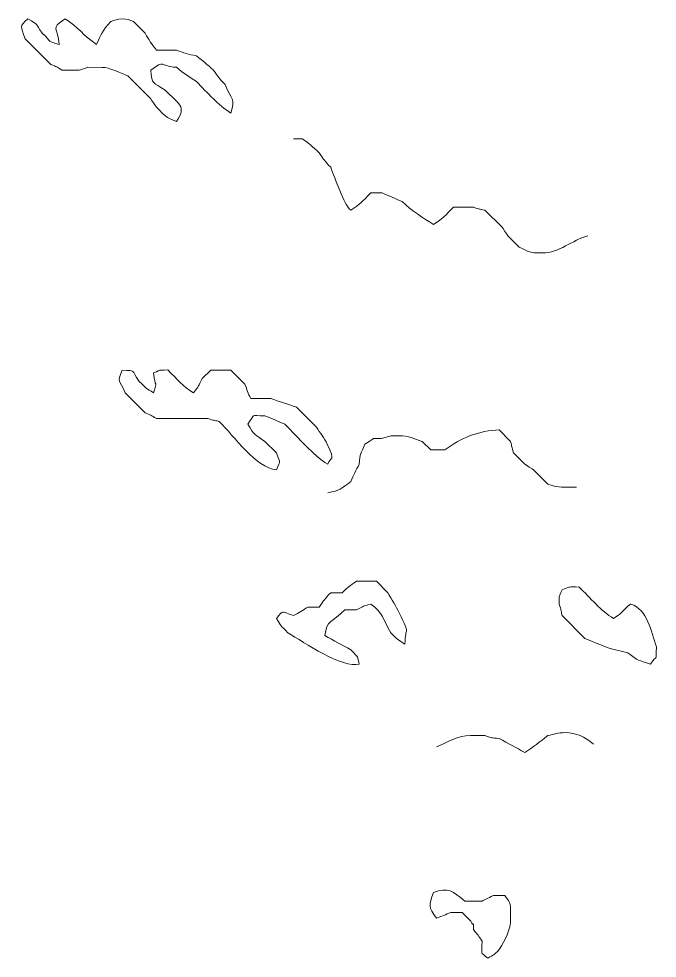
# Model space of a CAD drawing. Header units: millimetres. Extents: x -1760 to -1105, y 422 to 906.
# Drawn here: x -1405.88 to -1374.59, y 503.51 to 549.58 of the extents above; entities that cross this region are included whole.
import ezdxf

# ---------------------------------------------------------------- set-up
doc = ezdxf.new("R2010")
doc.units = ezdxf.units.MM
doc.header["$MEASUREMENT"] = 0
doc.layers.add('layer 1', color=7, linetype='Continuous')

msp = doc.modelspace()

# ---------------------------------------------------------------- linework, layer by layer
at = {"layer": 'layer 1', "color": 225, "lineweight": 0}
for points, knots in [([(-1404.7322, 548.8763), (-1405.0754, 549.3845), (-1404.8973, 549.2416), (-1405.4321, 549.5763), (-1405.4321, 549.5763), (-1405.8778, 549.1935), (-1405.7791, 549.2342), (-1405.5723, 548.5961), (-1405.5723, 548.5961), (-1405.5723, 548.5961), (-1404.312, 547.336), (-1404.312, 547.336), (-1404.312, 547.336), (-1404.0087, 547.2268), (-1404.0168, 547.2121), (-1403.752, 547.0562), (-1403.752, 547.0562), (-1403.752, 547.0562), (-1402.9121, 547.056), (-1402.9121, 547.056), (-1402.9121, 547.056), (-1402.9038, 547.0594), (-1402.5154, 547.1874), (-1402.4919, 547.1961), (-1402.4919, 547.1961), (-1402.4919, 547.1961), (-1401.792, 547.1959), (-1401.792, 547.1959), (-1401.792, 547.1959), (-1401.4442, 547.1961), (-1400.8575, 546.9066), (-1400.5319, 546.7759), (-1400.5319, 546.7759), (-1400.5319, 546.7759), (-1399.4118, 545.6559), (-1399.4118, 545.6559), (-1399.4118, 545.6559), (-1399.4035, 545.6393), (-1399.1469, 545.2597), (-1399.1317, 545.2359), (-1399.1317, 545.2359), (-1398.6193, 544.7346), (-1398.7611, 544.7935), (-1398.1517, 544.536), (-1398.1517, 544.536), (-1397.6317, 545.2886), (-1398.0312, 545.3957), (-1398.7116, 546.0762), (-1398.7116, 546.0762), (-1399.3206, 546.4875), (-1399.3395, 546.3247), (-1399.4116, 547.0562), (-1399.4116, 547.0562), (-1398.6687, 547.5855), (-1399.0485, 547.2652), (-1398.1515, 547.1961), (-1398.1515, 547.1961), (-1397.7977, 546.9091), (-1397.5373, 546.7352), (-1397.1715, 546.4963), (-1397.1715, 546.4963), (-1396.6395, 545.9645), (-1396.0931, 545.3244), (-1395.4912, 544.9561), (-1395.4912, 544.9561), (-1395.2286, 545.6733), (-1395.4747, 545.6178), (-1395.7713, 546.3563), (-1395.7713, 546.3563), (-1396.0742, 546.6853), (-1396.1015, 546.7167), (-1396.3312, 547.0562), (-1396.3312, 547.0562), (-1396.6572, 547.3571), (-1396.8433, 547.4903), (-1397.1712, 547.7563), (-1397.1712, 547.7563), (-1397.5682, 547.8313), (-1397.7834, 547.9089), (-1398.1513, 548.036), (-1398.1513, 548.036), (-1398.1513, 548.036), (-1399.1312, 548.036), (-1399.1312, 548.036), (-1399.1312, 548.036), (-1399.4164, 548.3978), (-1399.4684, 548.5043), (-1399.691, 548.8762), (-1399.691, 548.8762), (-1399.691, 548.8762), (-1400.2514, 549.436), (-1400.2514, 549.436), (-1400.2514, 549.436), (-1400.4557, 549.5096), (-1400.5707, 549.5763), (-1400.8113, 549.5763), (-1400.8113, 549.5763), (-1401.055, 549.5763), (-1401.1625, 549.5055), (-1401.3711, 549.436), (-1401.3711, 549.436), (-1401.7858, 548.9868), (-1401.8407, 548.8114), (-1402.0712, 548.316), (-1402.0712, 548.316), (-1402.6739, 548.7234), (-1403.0145, 549.2111), (-1403.6113, 549.5763), (-1403.6113, 549.5763), (-1404.3533, 549.0723), (-1403.9586, 549.1926), (-1403.8912, 548.3161), (-1403.8912, 548.3161), (-1404.4897, 548.4879), (-1404.2334, 548.389), (-1404.7311, 548.876), (-1404.7311, 548.876), (-1404.7311, 548.876), (-1404.7322, 548.8763), (-1404.7322, 548.8763)], [0, 0, 0, 0, 0.0322581, 0.0322581, 0.0322581, 0.0322581, 0.0645161, 0.0645161, 0.0645161, 0.0645161, 0.0967742, 0.0967742, 0.0967742, 0.0967742, 0.1290323, 0.1290323, 0.1290323, 0.1290323, 0.1612903, 0.1612903, 0.1612903, 0.1612903, 0.1935484, 0.1935484, 0.1935484, 0.1935484, 0.2258065, 0.2258065, 0.2258065, 0.2258065, 0.2580645, 0.2580645, 0.2580645, 0.2580645, 0.2903226, 0.2903226, 0.2903226, 0.2903226, 0.3225806, 0.3225806, 0.3225806, 0.3225806, 0.3548387, 0.3548387, 0.3548387, 0.3548387, 0.3870968, 0.3870968, 0.3870968, 0.3870968, 0.4193548, 0.4193548, 0.4193548, 0.4193548, 0.4516129, 0.4516129, 0.4516129, 0.4516129, 0.483871, 0.483871, 0.483871, 0.483871, 0.516129, 0.516129, 0.516129, 0.516129, 0.5483871, 0.5483871, 0.5483871, 0.5483871, 0.5806452, 0.5806452, 0.5806452, 0.5806452, 0.6129032, 0.6129032, 0.6129032, 0.6129032, 0.6451613, 0.6451613, 0.6451613, 0.6451613, 0.6774194, 0.6774194, 0.6774194, 0.6774194, 0.7096774, 0.7096774, 0.7096774, 0.7096774, 0.7419355, 0.7419355, 0.7419355, 0.7419355, 0.7741935, 0.7741935, 0.7741935, 0.7741935, 0.8064516, 0.8064516, 0.8064516, 0.8064516, 0.8387097, 0.8387097, 0.8387097, 0.8387097, 0.8709677, 0.8709677, 0.8709677, 0.8709677, 0.9032258, 0.9032258, 0.9032258, 0.9032258, 0.9354839, 0.9354839, 0.9354839, 0.9354839, 1, 1, 1, 1]), ([(-1392.411, 543.696), (-1392.411, 543.696), (-1391.991, 543.6958), (-1391.991, 543.6958), (-1391.991, 543.6958), (-1391.5977, 543.43), (-1391.5192, 543.3561), (-1391.151, 542.9959), (-1391.151, 542.9959), (-1390.923, 542.6546), (-1390.8937, 542.6238), (-1390.5912, 542.2959), (-1390.5912, 542.2959), (-1390.3721, 541.7503), (-1389.9625, 540.4978), (-1389.611, 540.1958), (-1389.611, 540.1958), (-1389.1392, 540.4845), (-1389.0418, 540.6251), (-1388.6308, 541.0359), (-1388.6308, 541.0359), (-1388.6308, 541.0359), (-1388.071, 541.0357), (-1388.071, 541.0357), (-1388.071, 541.0357), (-1387.7288, 540.8985), (-1387.4328, 540.753), (-1387.0908, 540.6159), (-1387.0908, 540.6159), (-1386.6036, 540.1658), (-1386.0914, 539.8148), (-1385.5507, 539.4957), (-1385.5507, 539.4957), (-1385.0791, 539.7843), (-1384.9815, 539.9248), (-1384.5706, 540.3358), (-1384.5706, 540.3358), (-1384.5706, 540.3358), (-1383.5904, 540.3358), (-1383.5904, 540.3358), (-1383.5904, 540.3358), (-1383.2462, 540.212), (-1383.3507, 540.2577), (-1383.0305, 540.1956), (-1383.0305, 540.1956), (-1383.0305, 540.1956), (-1382.1906, 539.3556), (-1382.1906, 539.3556), (-1382.1906, 539.3556), (-1382.1823, 539.3389), (-1381.9258, 538.9595), (-1381.9104, 538.9355), (-1381.9104, 538.9355), (-1381.9104, 538.9355), (-1381.3506, 538.3756), (-1381.3506, 538.3756), (-1381.3506, 538.3756), (-1381.0424, 538.2522), (-1380.8361, 538.0957), (-1380.5105, 538.0955), (-1380.5105, 538.0955), (-1380.5105, 538.0955), (-1380.2305, 538.0955), (-1380.2305, 538.0955), (-1380.2305, 538.0955), (-1379.3472, 538.0955), (-1378.781, 538.7256), (-1377.9904, 538.9355)], [0, 0, 0, 0, 0.0555556, 0.0555556, 0.0555556, 0.0555556, 0.1111111, 0.1111111, 0.1111111, 0.1111111, 0.1666667, 0.1666667, 0.1666667, 0.1666667, 0.2222222, 0.2222222, 0.2222222, 0.2222222, 0.2777778, 0.2777778, 0.2777778, 0.2777778, 0.3333333, 0.3333333, 0.3333333, 0.3333333, 0.3888889, 0.3888889, 0.3888889, 0.3888889, 0.4444444, 0.4444444, 0.4444444, 0.4444444, 0.5, 0.5, 0.5, 0.5, 0.5555556, 0.5555556, 0.5555556, 0.5555556, 0.6111111, 0.6111111, 0.6111111, 0.6111111, 0.6666667, 0.6666667, 0.6666667, 0.6666667, 0.7222222, 0.7222222, 0.7222222, 0.7222222, 0.7777778, 0.7777778, 0.7777778, 0.7777778, 0.8333333, 0.8333333, 0.8333333, 0.8333333, 0.8888889, 0.8888889, 0.8888889, 0.8888889, 1, 1, 1, 1]), ([(-1390.7309, 527.7347), (-1391.4862, 528.1968), (-1392.1715, 529.0354), (-1392.831, 529.6947), (-1392.831, 529.6947), (-1393.173, 529.8318), (-1393.4691, 529.9778), (-1393.8112, 530.1149), (-1393.8112, 530.1149), (-1394.5647, 530.0983), (-1394.2646, 530.2643), (-1394.6511, 529.6949), (-1394.6511, 529.6949), (-1394.3068, 529.1322), (-1394.338, 529.2109), (-1393.8112, 528.8549), (-1393.8112, 528.8549), (-1393.8112, 528.8549), (-1393.2509, 528.2947), (-1393.2509, 528.2947), (-1393.2509, 528.2947), (-1393.0477, 527.667), (-1393.0428, 528.0236), (-1393.2509, 527.4548), (-1393.2509, 527.4548), (-1394.2602, 527.5544), (-1395.3186, 529.1021), (-1396.0515, 529.8351), (-1396.0515, 529.8351), (-1396.352, 529.8979), (-1396.2922, 529.8692), (-1396.6113, 529.9748), (-1396.6113, 529.9748), (-1396.6113, 529.9748), (-1399.1314, 529.975), (-1399.1314, 529.975), (-1399.1314, 529.975), (-1399.4023, 530.1484), (-1399.4023, 530.1364), (-1399.6912, 530.2549), (-1399.6912, 530.2549), (-1399.6912, 530.2549), (-1400.6714, 531.2349), (-1400.6714, 531.2349), (-1400.6714, 531.2349), (-1400.9594, 531.9535), (-1401.063, 531.6683), (-1400.8113, 532.3552), (-1400.8113, 532.3552), (-1400.0987, 532.285), (-1400.4017, 532.4181), (-1399.9713, 531.7953), (-1399.9713, 531.7953), (-1399.6155, 531.4395), (-1399.6579, 531.4715), (-1399.2714, 531.2351), (-1399.2714, 531.2351), (-1399.0596, 531.916), (-1399.2098, 531.4168), (-1399.2714, 532.2153), (-1399.2714, 532.2153), (-1398.8244, 532.3927), (-1399.1377, 532.343), (-1398.5715, 532.3555), (-1398.5715, 532.3555), (-1398.1099, 531.8937), (-1397.8406, 531.559), (-1397.3114, 531.2353), (-1397.3114, 531.2353), (-1397.0179, 531.638), (-1397.0983, 531.5103), (-1396.8914, 531.9352), (-1396.8914, 531.9352), (-1396.8914, 531.9352), (-1396.4714, 532.3552), (-1396.4714, 532.3552), (-1396.4714, 532.3552), (-1396.4714, 532.3552), (-1395.4912, 532.3552), (-1395.4912, 532.3552), (-1395.4912, 532.3552), (-1395.4912, 532.3552), (-1394.7913, 531.6553), (-1394.7913, 531.6553), (-1394.7913, 531.6553), (-1394.6936, 531.3603), (-1394.6396, 531.2311), (-1394.5111, 530.9552), (-1394.5111, 530.9552), (-1394.5111, 530.9552), (-1393.5312, 530.9554), (-1393.5312, 530.9554), (-1393.5312, 530.9554), (-1393.1121, 530.8104), (-1392.6899, 530.68), (-1392.2711, 530.5354), (-1392.2711, 530.5354), (-1392.2711, 530.5354), (-1391.2909, 529.5552), (-1391.2909, 529.5552), (-1391.2909, 529.5552), (-1391.102, 529.2661), (-1390.9191, 529.0287), (-1390.7598, 528.7151), (-1390.7598, 528.7151), (-1390.3201, 527.8479), (-1390.6236, 528.0989), (-1390.7309, 527.735), (-1390.7309, 527.735), (-1390.7309, 527.735), (-1390.7309, 527.7347), (-1390.7309, 527.7347)], [0, 0, 0, 0, 0.0344828, 0.0344828, 0.0344828, 0.0344828, 0.0689655, 0.0689655, 0.0689655, 0.0689655, 0.1034483, 0.1034483, 0.1034483, 0.1034483, 0.137931, 0.137931, 0.137931, 0.137931, 0.1724138, 0.1724138, 0.1724138, 0.1724138, 0.2068966, 0.2068966, 0.2068966, 0.2068966, 0.2413793, 0.2413793, 0.2413793, 0.2413793, 0.2758621, 0.2758621, 0.2758621, 0.2758621, 0.3103448, 0.3103448, 0.3103448, 0.3103448, 0.3448276, 0.3448276, 0.3448276, 0.3448276, 0.3793103, 0.3793103, 0.3793103, 0.3793103, 0.4137931, 0.4137931, 0.4137931, 0.4137931, 0.4482759, 0.4482759, 0.4482759, 0.4482759, 0.4827586, 0.4827586, 0.4827586, 0.4827586, 0.5172414, 0.5172414, 0.5172414, 0.5172414, 0.5517241, 0.5517241, 0.5517241, 0.5517241, 0.5862069, 0.5862069, 0.5862069, 0.5862069, 0.6206897, 0.6206897, 0.6206897, 0.6206897, 0.6551724, 0.6551724, 0.6551724, 0.6551724, 0.6896552, 0.6896552, 0.6896552, 0.6896552, 0.7241379, 0.7241379, 0.7241379, 0.7241379, 0.7586207, 0.7586207, 0.7586207, 0.7586207, 0.7931034, 0.7931034, 0.7931034, 0.7931034, 0.8275862, 0.8275862, 0.8275862, 0.8275862, 0.862069, 0.862069, 0.862069, 0.862069, 0.8965517, 0.8965517, 0.8965517, 0.8965517, 0.9310345, 0.9310345, 0.9310345, 0.9310345, 1, 1, 1, 1]), ([(-1390.7309, 526.3345), (-1390.1222, 526.4628), (-1390.1033, 526.5058), (-1389.6107, 526.8946), (-1389.6107, 526.8946), (-1389.4738, 527.189), (-1389.3558, 527.4479), (-1389.1907, 527.7345), (-1389.1907, 527.7345), (-1389.1489, 528.2792), (-1389.1279, 528.2475), (-1388.9109, 528.7145), (-1388.9109, 528.7145), (-1388.8942, 528.7244), (-1388.5146, 528.9793), (-1388.4908, 528.9948), (-1388.4908, 528.9948), (-1387.9401, 529.0065), (-1388.145, 528.9745), (-1387.6508, 529.1345), (-1387.6508, 529.1345), (-1387.6508, 529.1345), (-1387.2308, 529.1347), (-1387.2308, 529.1347), (-1387.2308, 529.1347), (-1386.7992, 529.1345), (-1386.4847, 528.9842), (-1386.1106, 528.8548), (-1386.1106, 528.8548), (-1386.1106, 528.8548), (-1385.6906, 528.4348), (-1385.6906, 528.4348), (-1385.6906, 528.4348), (-1385.6906, 528.4348), (-1384.9905, 528.4346), (-1384.9905, 528.4346), (-1384.9905, 528.4346), (-1384.2511, 529.0181), (-1383.3009, 529.3936), (-1382.3306, 529.4148), (-1382.3306, 529.4148), (-1382.3306, 529.4148), (-1381.7706, 528.8549), (-1381.7706, 528.8549), (-1381.7706, 528.8549), (-1381.7074, 528.5542), (-1381.7364, 528.6142), (-1381.6305, 528.2947), (-1381.6305, 528.2947), (-1381.6305, 528.2947), (-1381.0703, 527.7349), (-1381.0703, 527.7349), (-1381.0703, 527.7349), (-1381.0537, 527.7266), (-1380.6743, 527.4701), (-1380.6505, 527.4549), (-1380.6505, 527.4549), (-1380.6505, 527.4549), (-1379.9506, 526.7549), (-1379.9506, 526.7549), (-1379.9506, 526.7549), (-1379.347, 526.5592), (-1379.2107, 526.6148), (-1378.5504, 526.6148)], [0, 0, 0, 0, 0.0588235, 0.0588235, 0.0588235, 0.0588235, 0.1176471, 0.1176471, 0.1176471, 0.1176471, 0.1764706, 0.1764706, 0.1764706, 0.1764706, 0.2352941, 0.2352941, 0.2352941, 0.2352941, 0.2941176, 0.2941176, 0.2941176, 0.2941176, 0.3529412, 0.3529412, 0.3529412, 0.3529412, 0.4117647, 0.4117647, 0.4117647, 0.4117647, 0.4705882, 0.4705882, 0.4705882, 0.4705882, 0.5294118, 0.5294118, 0.5294118, 0.5294118, 0.5882353, 0.5882353, 0.5882353, 0.5882353, 0.6470588, 0.6470588, 0.6470588, 0.6470588, 0.7058824, 0.7058824, 0.7058824, 0.7058824, 0.7647059, 0.7647059, 0.7647059, 0.7647059, 0.8235294, 0.8235294, 0.8235294, 0.8235294, 0.8823529, 0.8823529, 0.8823529, 0.8823529, 1, 1, 1, 1]), ([(-1386.9507, 518.9144), (-1387.3481, 519.154), (-1387.2901, 519.1217), (-1387.651, 519.4741), (-1387.651, 519.4741), (-1388.0306, 520.1086), (-1388.0283, 520.4751), (-1388.631, 520.8743), (-1388.631, 520.8743), (-1389.0593, 520.758), (-1388.91, 520.8101), (-1389.3309, 520.5945), (-1389.3309, 520.5945), (-1389.3309, 520.5945), (-1389.8908, 520.5943), (-1389.8908, 520.5943), (-1389.8908, 520.5943), (-1390.5268, 519.9722), (-1390.7951, 520.1026), (-1390.8709, 519.3344), (-1390.8709, 519.3344), (-1390.4369, 519.0742), (-1390.0449, 518.8941), (-1389.6108, 518.6343), (-1389.6108, 518.6343), (-1389.1378, 518.121), (-1389.3473, 518.4782), (-1389.1909, 517.9344), (-1389.1909, 517.9344), (-1390.0058, 517.6982), (-1391.901, 519.0012), (-1392.6909, 519.4743), (-1392.6909, 519.4743), (-1393.0467, 519.8301), (-1393.0146, 519.7879), (-1393.2508, 520.1745), (-1393.2508, 520.1745), (-1392.8738, 520.6137), (-1393.0696, 520.5278), (-1392.4108, 520.3142), (-1392.4108, 520.3142), (-1392.1423, 520.4552), (-1391.9683, 520.5659), (-1391.7109, 520.7344), (-1391.7109, 520.7344), (-1391.7109, 520.7344), (-1391.1509, 520.7342), (-1391.1509, 520.7342), (-1391.1509, 520.7342), (-1390.9228, 521.0757), (-1390.8935, 521.1066), (-1390.591, 521.4345), (-1390.591, 521.4345), (-1390.591, 521.4345), (-1390.031, 521.4343), (-1390.031, 521.4343), (-1390.031, 521.4343), (-1389.7018, 521.7375), (-1389.6704, 521.765), (-1389.3311, 521.9943), (-1389.3311, 521.9943), (-1389.3311, 521.9943), (-1388.3509, 521.9942), (-1388.3509, 521.9942), (-1388.3509, 521.9942), (-1388.3509, 521.9942), (-1387.7909, 521.4345), (-1387.7909, 521.4345), (-1387.7909, 521.4345), (-1387.5952, 521.1076), (-1387.4085, 520.7861), (-1387.231, 520.4543), (-1387.231, 520.4543), (-1386.6652, 519.2377), (-1386.9509, 519.8722), (-1386.9509, 518.9144), (-1386.9509, 518.9144), (-1386.9509, 518.9144), (-1386.9507, 518.9144), (-1386.9507, 518.9144)], [0, 0, 0, 0, 0.047619, 0.047619, 0.047619, 0.047619, 0.0952381, 0.0952381, 0.0952381, 0.0952381, 0.1428571, 0.1428571, 0.1428571, 0.1428571, 0.1904762, 0.1904762, 0.1904762, 0.1904762, 0.2380952, 0.2380952, 0.2380952, 0.2380952, 0.2857143, 0.2857143, 0.2857143, 0.2857143, 0.3333333, 0.3333333, 0.3333333, 0.3333333, 0.3809524, 0.3809524, 0.3809524, 0.3809524, 0.4285714, 0.4285714, 0.4285714, 0.4285714, 0.4761905, 0.4761905, 0.4761905, 0.4761905, 0.5238095, 0.5238095, 0.5238095, 0.5238095, 0.5714286, 0.5714286, 0.5714286, 0.5714286, 0.6190476, 0.6190476, 0.6190476, 0.6190476, 0.6666667, 0.6666667, 0.6666667, 0.6666667, 0.7142857, 0.7142857, 0.7142857, 0.7142857, 0.7619048, 0.7619048, 0.7619048, 0.7619048, 0.8095238, 0.8095238, 0.8095238, 0.8095238, 0.8571429, 0.8571429, 0.8571429, 0.8571429, 0.9047619, 0.9047619, 0.9047619, 0.9047619, 1, 1, 1, 1]), ([(-1374.9107, 517.9342), (-1375.5323, 518.1403), (-1375.482, 518.0605), (-1376.0307, 518.4943), (-1376.0307, 518.4943), (-1376.9679, 518.671), (-1377.294, 518.8585), (-1378.1308, 519.194), (-1378.1308, 519.194), (-1378.1308, 519.194), (-1379.2509, 520.3141), (-1379.2509, 520.3141), (-1379.2509, 520.3141), (-1379.3138, 520.615), (-1379.2851, 520.555), (-1379.3909, 520.8741), (-1379.3909, 520.8741), (-1379.3909, 521.4368), (-1379.4151, 521.1512), (-1379.2509, 521.574), (-1379.2509, 521.574), (-1378.772, 521.7601), (-1378.9865, 521.7141), (-1378.4109, 521.7142), (-1378.4109, 521.7142), (-1377.8791, 521.1824), (-1377.3325, 520.5423), (-1376.7308, 520.174), (-1376.7308, 520.174), (-1376.2265, 520.4894), (-1376.2927, 520.5709), (-1375.8909, 520.8741), (-1375.8909, 520.8741), (-1375.0484, 520.6266), (-1374.8893, 519.5216), (-1374.6306, 518.7738), (-1374.6306, 518.7738), (-1374.6494, 517.9041), (-1374.5881, 518.4952), (-1374.9105, 517.9339), (-1374.9105, 517.9339), (-1374.9105, 517.9339), (-1374.9107, 517.9342), (-1374.9107, 517.9342)], [0, 0, 0, 0, 0.0833333, 0.0833333, 0.0833333, 0.0833333, 0.1666667, 0.1666667, 0.1666667, 0.1666667, 0.25, 0.25, 0.25, 0.25, 0.3333333, 0.3333333, 0.3333333, 0.3333333, 0.4166667, 0.4166667, 0.4166667, 0.4166667, 0.5, 0.5, 0.5, 0.5, 0.5833333, 0.5833333, 0.5833333, 0.5833333, 0.6666667, 0.6666667, 0.6666667, 0.6666667, 0.75, 0.75, 0.75, 0.75, 0.8333333, 0.8333333, 0.8333333, 0.8333333, 1, 1, 1, 1]), ([(-1385.4112, 513.874), (-1384.8545, 514.0971), (-1384.3679, 514.434), (-1383.7309, 514.4338), (-1383.7309, 514.4338), (-1383.7309, 514.4338), (-1383.451, 514.434), (-1383.451, 514.434), (-1383.451, 514.434), (-1383.451, 514.434), (-1383.031, 514.434), (-1383.031, 514.434), (-1383.031, 514.434), (-1382.6199, 514.2978), (-1382.7733, 514.3278), (-1382.3308, 514.294), (-1382.3308, 514.294), (-1381.8969, 514.034), (-1381.5049, 513.8539), (-1381.071, 513.5939), (-1381.071, 513.5939), (-1380.6812, 513.8574), (-1380.3261, 514.1296), (-1379.9508, 514.4338), (-1379.9508, 514.4338), (-1379.6405, 514.4926), (-1379.4467, 514.5739), (-1379.1108, 514.5741), (-1379.1108, 514.5741), (-1378.5176, 514.5739), (-1378.1597, 514.3684), (-1377.7107, 514.0138)], [0, 0, 0, 0, 0.1111111, 0.1111111, 0.1111111, 0.1111111, 0.2222222, 0.2222222, 0.2222222, 0.2222222, 0.3333333, 0.3333333, 0.3333333, 0.3333333, 0.4444444, 0.4444444, 0.4444444, 0.4444444, 0.5555556, 0.5555556, 0.5555556, 0.5555556, 0.6666667, 0.6666667, 0.6666667, 0.6666667, 0.7777778, 0.7777778, 0.7777778, 0.7777778, 1, 1, 1, 1]), ([(-1382.3304, 503.9333), (-1382.6589, 503.6054), (-1382.5671, 503.7086), (-1382.8906, 503.5135), (-1382.8906, 503.5135), (-1383.3025, 503.8671), (-1383.1706, 503.6195), (-1383.1706, 504.3534), (-1383.1706, 504.3534), (-1383.3402, 504.6184), (-1383.3861, 504.6597), (-1383.5905, 504.9133), (-1383.5905, 504.9133), (-1383.5905, 505.4712), (-1383.5671, 504.9539), (-1383.7306, 505.3333), (-1383.7306, 505.3333), (-1383.7306, 505.3333), (-1384.1506, 505.7534), (-1384.1506, 505.7534), (-1384.1506, 505.7534), (-1384.1506, 505.7534), (-1384.7106, 505.7533), (-1384.7106, 505.7533), (-1384.7106, 505.7533), (-1384.9404, 505.6592), (-1385.18, 505.5659), (-1385.4105, 505.4735), (-1385.4105, 505.4735), (-1385.8065, 506.0291), (-1385.7966, 506.099), (-1385.5506, 506.7336), (-1385.5506, 506.7336), (-1384.8168, 507.0181), (-1384.6288, 506.8015), (-1384.0103, 506.3136), (-1384.0103, 506.3136), (-1384.0103, 506.3136), (-1383.1704, 506.3135), (-1383.1704, 506.3135), (-1383.1704, 506.3135), (-1383.0811, 506.3643), (-1382.7074, 506.5426), (-1382.6105, 506.5936), (-1382.6105, 506.5936), (-1382.6105, 506.5936), (-1382.0505, 506.5934), (-1382.0505, 506.5934), (-1382.0505, 506.5934), (-1381.8642, 506.278), (-1381.7706, 506.2946), (-1381.7706, 505.8935), (-1381.7706, 505.8935), (-1381.7706, 505.8935), (-1381.7706, 505.4737), (-1381.7706, 505.4737), (-1381.7706, 505.4737), (-1381.7706, 504.8717), (-1382.0419, 504.4152), (-1382.3303, 503.9333), (-1382.3303, 503.9333), (-1382.3303, 503.9333), (-1382.3304, 503.9333), (-1382.3304, 503.9333)], [0, 0, 0, 0, 0.0588235, 0.0588235, 0.0588235, 0.0588235, 0.1176471, 0.1176471, 0.1176471, 0.1176471, 0.1764706, 0.1764706, 0.1764706, 0.1764706, 0.2352941, 0.2352941, 0.2352941, 0.2352941, 0.2941176, 0.2941176, 0.2941176, 0.2941176, 0.3529412, 0.3529412, 0.3529412, 0.3529412, 0.4117647, 0.4117647, 0.4117647, 0.4117647, 0.4705882, 0.4705882, 0.4705882, 0.4705882, 0.5294118, 0.5294118, 0.5294118, 0.5294118, 0.5882353, 0.5882353, 0.5882353, 0.5882353, 0.6470588, 0.6470588, 0.6470588, 0.6470588, 0.7058824, 0.7058824, 0.7058824, 0.7058824, 0.7647059, 0.7647059, 0.7647059, 0.7647059, 0.8235294, 0.8235294, 0.8235294, 0.8235294, 0.8823529, 0.8823529, 0.8823529, 0.8823529, 1, 1, 1, 1])]:
    msp.add_open_spline(points, degree=3, knots=knots, dxfattribs=at)

doc.saveas('drawing.dxf')
